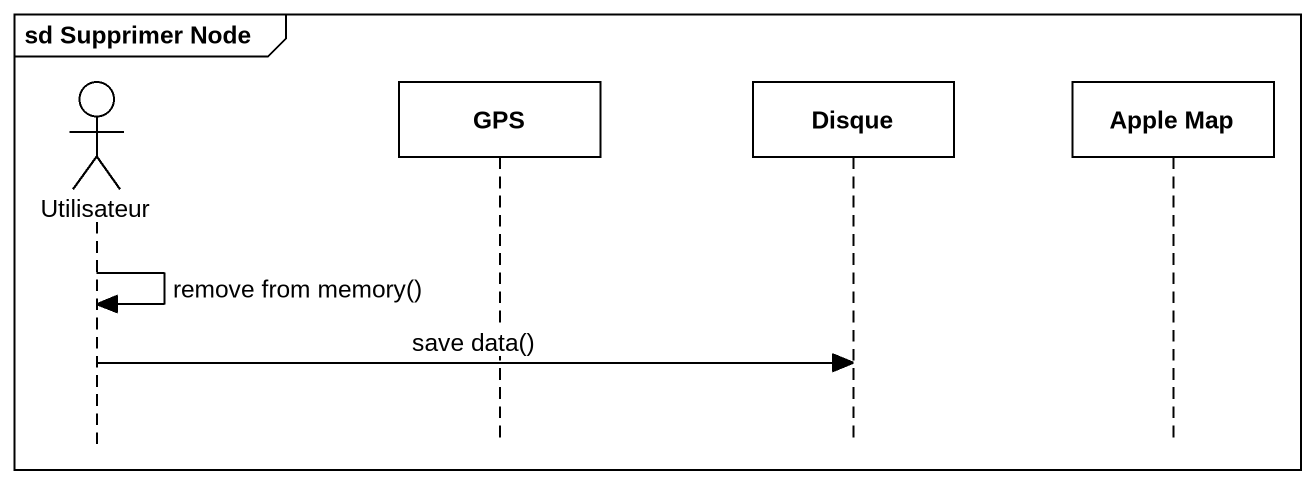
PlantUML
@startuml
mainframe sd Supprimer Node
hide footbox
actor Utilisateur
participant GPS
participant Disque
participant "Apple Map" as Apple_Map

Utilisateur -> Utilisateur : remove from memory()
Utilisateur -> Disque : save data()
@enduml
